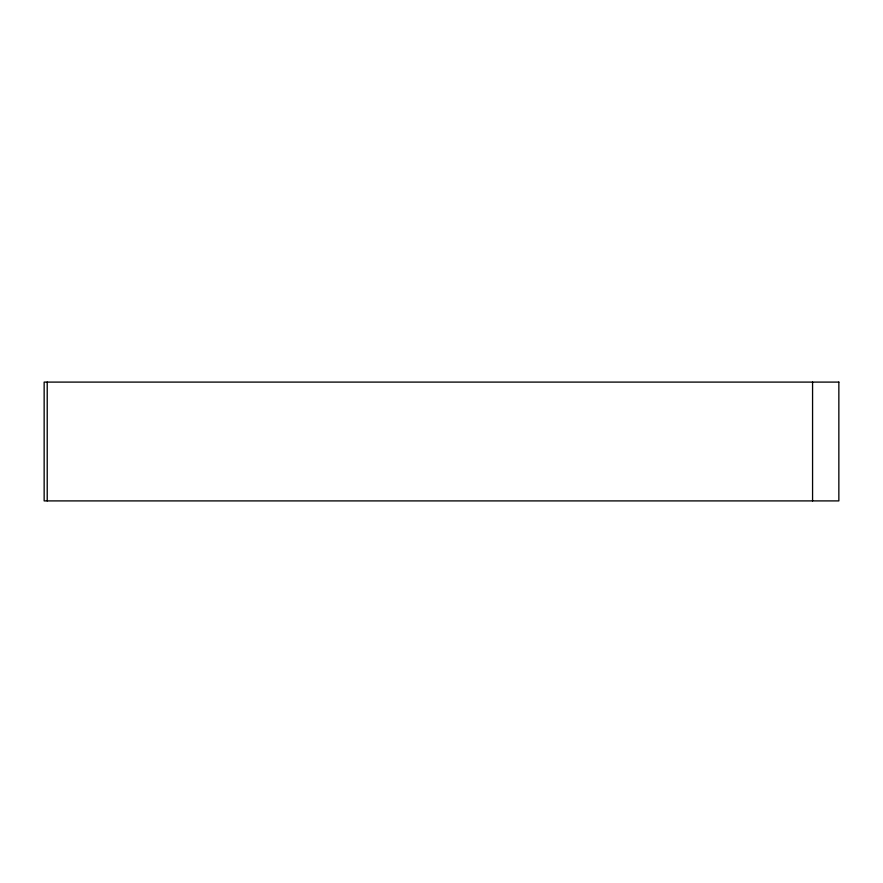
<?xml version="1.0" encoding="UTF-8"?>
<svg xmlns="http://www.w3.org/2000/svg" width="883" height="883" viewBox="0 0 883 883"><rect width="100%" height="100%" fill="white"/><g stroke="black" fill="none" stroke-linecap="round" stroke-linejoin="round"><path stroke-width="1.32" d="M812.57 382.096L812.57 500.904M47.218 382.096L47.218 500.904M838.85 382.096L44.15 382.096L44.15 500.904L838.85 500.904L838.85 382.096"/></g></svg>
